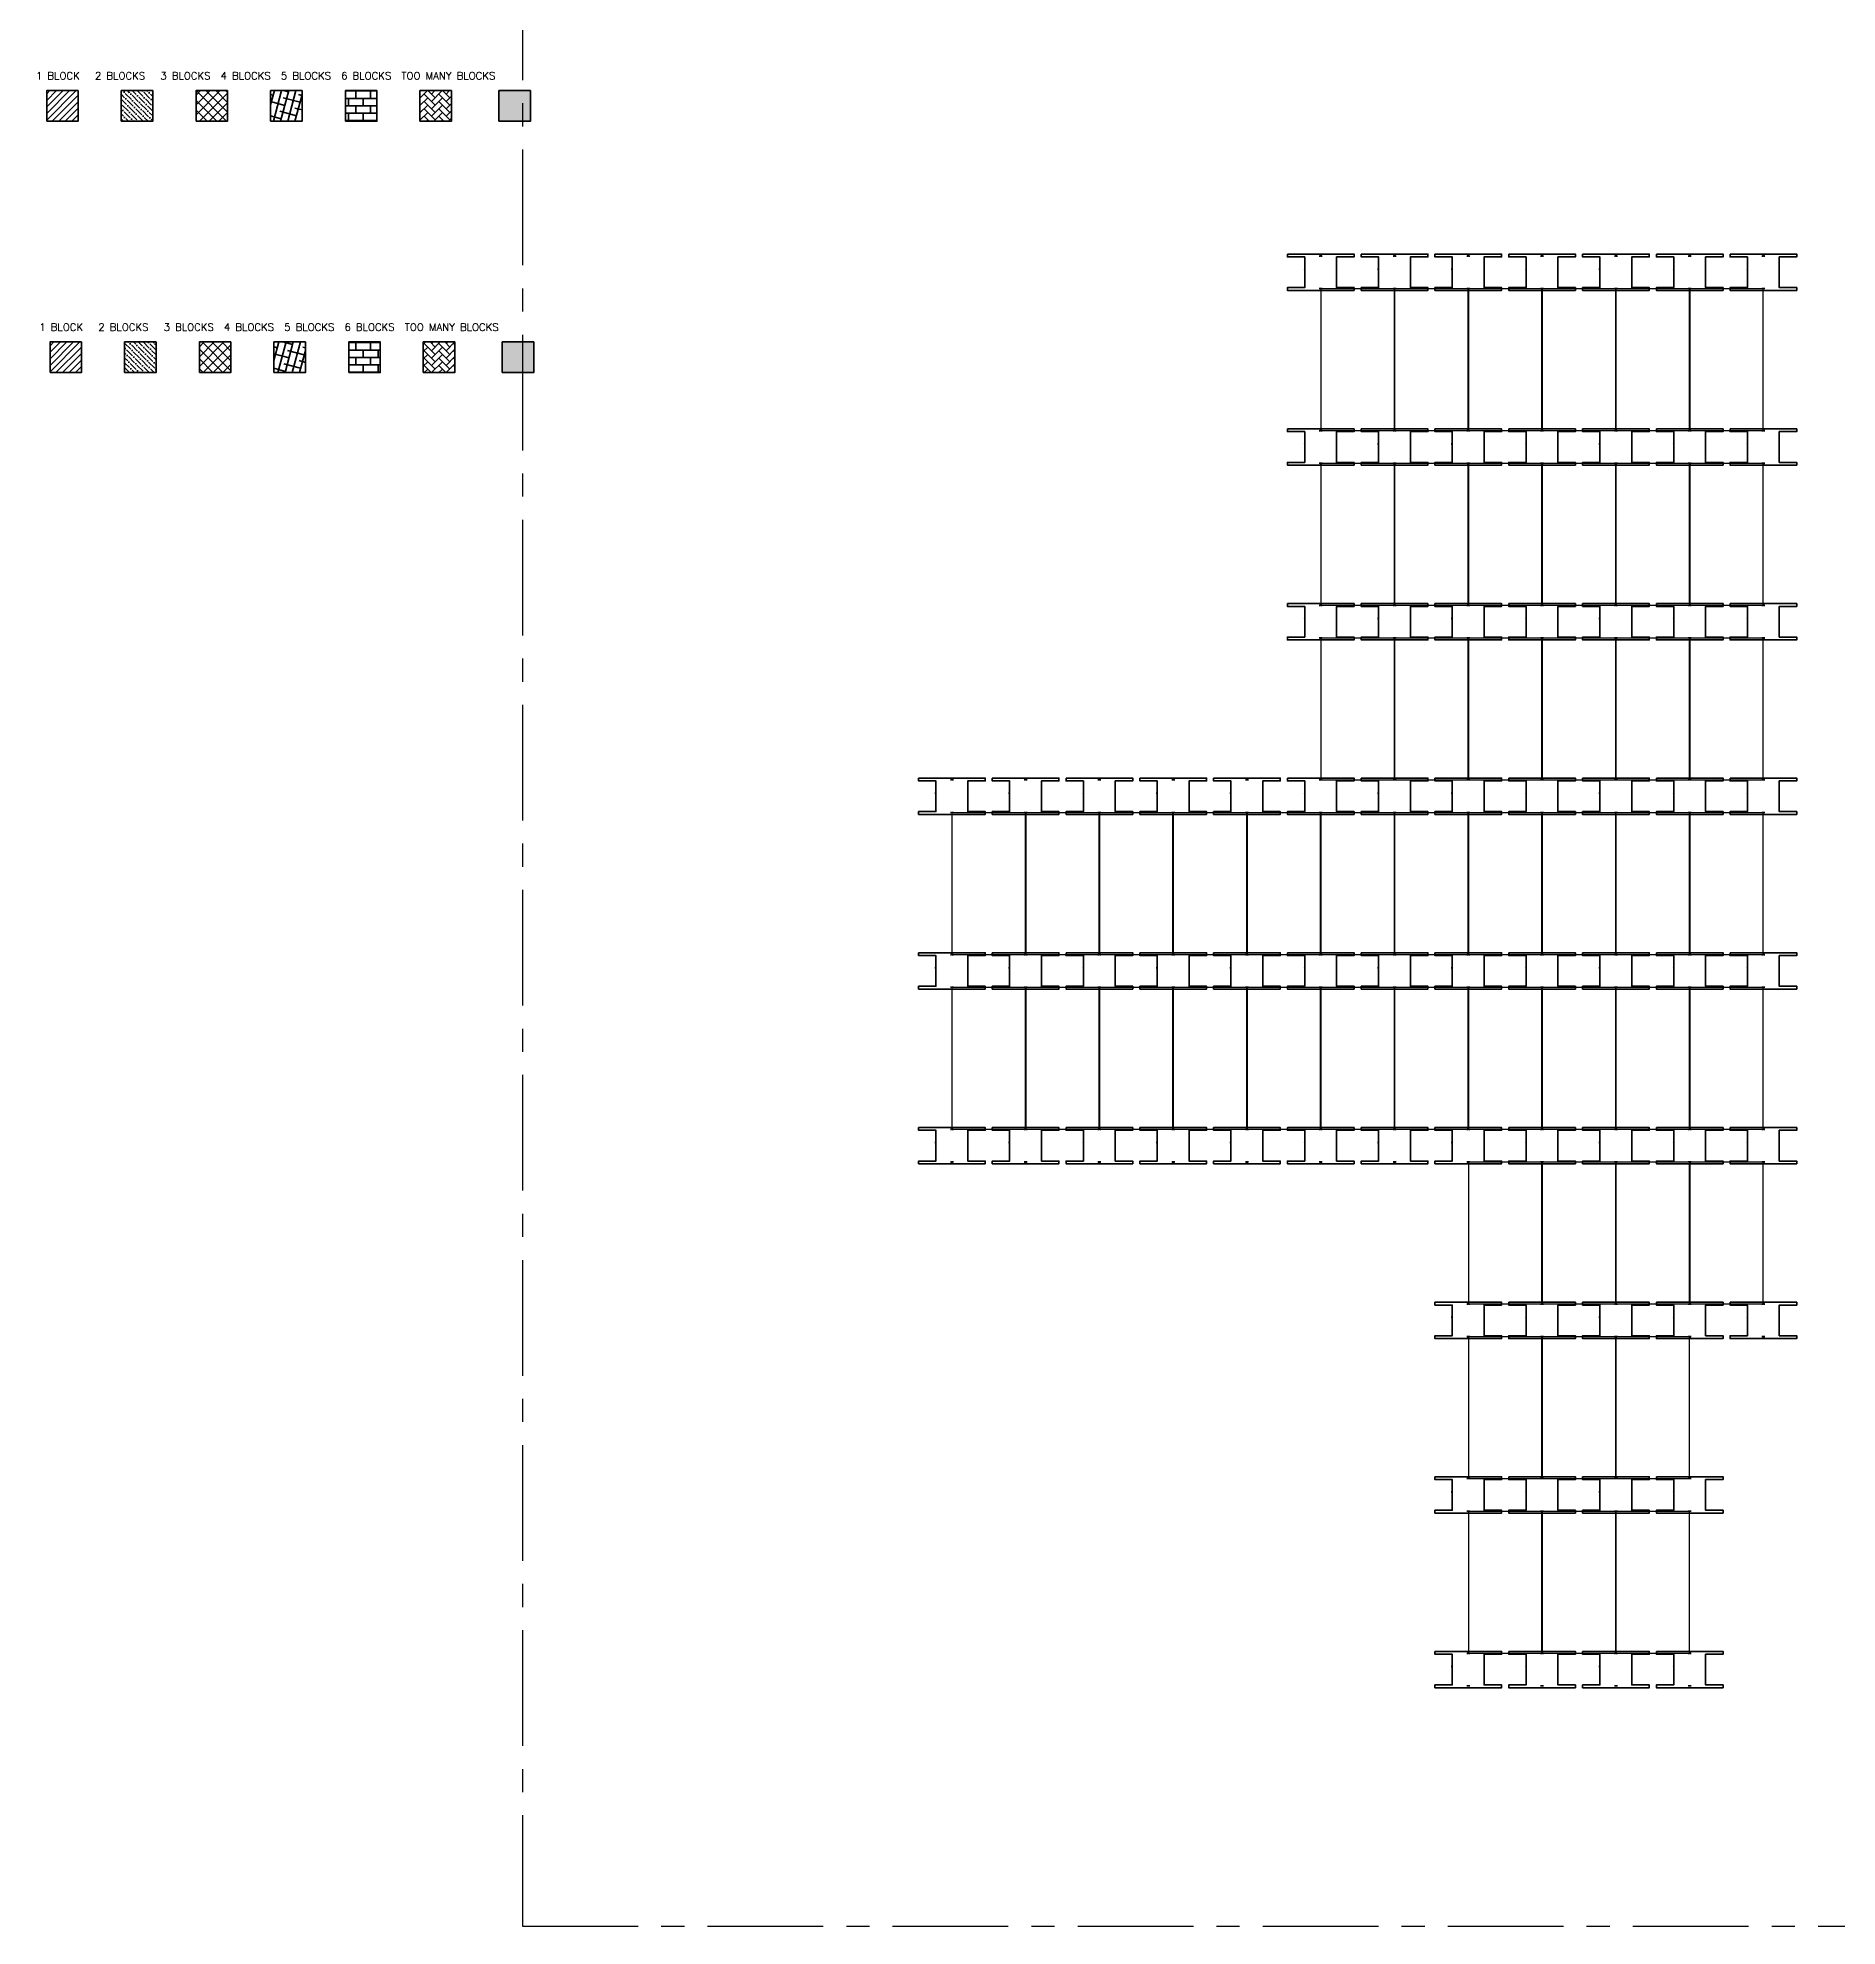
# Model space of a CAD drawing. Header units: inches. Extents: x 3525 to 7451, y 273 to 2133.
# Drawn here: x 3525 to 4497, y 273 to 1294 of the extents above; entities that cross this region are included whole.
import ezdxf

# ---------------------------------------------------------------- set-up
doc = ezdxf.new("R2010")
doc.units = ezdxf.units.IN
doc.header["$LTSCALE"] = 50
doc.header["$MEASUREMENT"] = 0
doc.linetypes.add('CENTER', pattern=[2, 1.25, -0.25, 0.25, -0.25])
for name, color, linetype, plot in [('AREA-ARRAYS', 1, 'CENTER', False), ('EF3 TEXT', 7, 'Continuous', False), ('IFI PERIMETER', 241, 'CENTER', False)]:
    doc.layers.add(name, color=color, linetype=linetype, plot=plot)
for name, color, linetype, lineweight in [('E-PANELS', 140, 'Continuous', 30), ('E2-ECOFEET', 254, 'Continuous', 35), ('E3-ECOFEET', 254, 'Continuous', 35), ('HATCH 1', 5, 'Continuous', 35), ('HATCH 2', 140, 'Continuous', 35), ('HATCH 3', 30, 'Continuous', 35), ('HATCH 4', 200, 'Continuous', 35), ('HATCH 5', 2, 'Continuous', 35), ('HATCH 6', 100, 'Continuous', 35), ('HATCH 7', 20, 'Continuous', 35)]:
    doc.layers.add(name, color=color, linetype=linetype, lineweight=lineweight)
doc.layers.get('AREA-ARRAYS').off()
doc.layers.get('E2-ECOFEET').off()
doc.styles.add('mytext', font='romans.shx')

# ---------------------------------------------------------------- blocks, each defined once
blk = doc.blocks.new('*U9')
at = {"layer": 'HATCH 1'}
h = blk.add_hatch(dxfattribs=at)
h.set_pattern_fill('ANSI31', color=256, scale=20)
h.set_pattern_definition([(45, (-119.168, -90.9187), (-1.767767, 1.767767), [])])
h.paths.add_polyline_path([(-8.5, -8.25), (8.5, -8.25), (8.5, 8.25), (-8.5, 8.25)])
blk.add_lwpolyline([(-8.5, -8.25), (8.5, -8.25), (8.5, 8.25), (-8.5, 8.25)], close=True, dxfattribs=at)
blk = doc.blocks.new('*U10')
at = {"layer": 'HATCH 2'}
h = blk.add_hatch(dxfattribs=at)
h.set_pattern_fill('ANSI36', color=256, scale=15, angle=90)
h.set_pattern_definition([(135, (-119.168, -90.9187), (-3.64602, 0.994369), [4.6875, -0.9375, 0, -0.9375])])
h.paths.add_polyline_path([(-8.5, -8.25), (8.5, -8.25), (8.5, 8.25), (-8.5, 8.25)])
blk.add_lwpolyline([(-8.5, -8.25), (8.5, -8.25), (8.5, 8.25), (-8.5, 8.25)], close=True, dxfattribs=at)
blk = doc.blocks.new('EF3_HATCH_3')
at = {"layer": 'HATCH 3'}
h = blk.add_hatch(dxfattribs=at)
h.set_pattern_fill('ANSI37', color=256, scale=30)
h.set_pattern_definition([(45, (-119.168, -90.9187), (-2.65165, 2.65165), []), (135, (-119.168, -90.9187), (-2.65165, -2.65165), [])])
h.paths.add_polyline_path([(-8.5, -8.25), (8.5, -8.25), (8.5, 8.25), (-8.5, 8.25)])
blk.add_lwpolyline([(-8.5, -8.25), (8.5, -8.25), (8.5, 8.25), (-8.5, 8.25)], close=True, dxfattribs=at)
blk = doc.blocks.new('*U11')
at = {"layer": 'HATCH 4'}
h = blk.add_hatch(dxfattribs=at)
h.set_pattern_fill('ANSI38', color=256, scale=30, angle=30)
h.set_pattern_definition([(75, (-119.168, -90.9187), (-3.62222, 0.97057), []), (165, (-119.168, -90.9187), (-8.215015, -1.68108), [9.375, -5.625])])
h.paths.add_polyline_path([(-8.5, -8.25), (8.5, -8.25), (8.5, 8.25), (-8.5, 8.25)])
blk.add_lwpolyline([(-8.5, -8.25), (8.5, -8.25), (8.5, 8.25), (-8.5, 8.25)], close=True, dxfattribs=at)
blk = doc.blocks.new('EF3_HATCH_5')
at = {"layer": 'HATCH 5'}
h = blk.add_hatch(dxfattribs=at)
h.set_pattern_fill('AR-B816', color=256, scale=0.5)
h.set_pattern_definition([(0, (-119.168, -90.9187), (0, 4), []), (90, (-119.168, -90.9187), (-4, 4), [4, -4])])
h.paths.add_polyline_path([(-8.5, -8.25), (8.5, -8.25), (8.5, 8.25), (-8.5, 8.25)])
blk.add_lwpolyline([(-8.5, -8.25), (8.5, -8.25), (8.5, 8.25), (-8.5, 8.25)], close=True, dxfattribs=at)
blk = doc.blocks.new('EF3_HATCH_6')
at = {"layer": 'HATCH 6'}
h = blk.add_hatch(dxfattribs=at)
h.set_pattern_fill('AR-HBONE', color=256, scale=0.7)
h.set_pattern_definition([(45, (-119.168, -90.9187), (3e-16, 3.9598), [8.4, -2.8]), (135, (-117.188, -88.9388), (3e-16, 3.9598), [8.4, -2.8])])
h.paths.add_polyline_path([(-8.5, -8.25), (8.5, -8.25), (8.5, 8.25), (-8.5, 8.25)])
blk.add_lwpolyline([(-8.5, -8.25), (8.5, -8.25), (8.5, 8.25), (-8.5, 8.25)], close=True, dxfattribs=at)
blk = doc.blocks.new('EF3_HATCH_7')
at = {"layer": 'HATCH 7'}
h = blk.add_hatch(color=256, dxfattribs=at)
h.dxf.hatch_style = 1
h.paths.add_polyline_path([(-8.5, -8.25), (8.5, -8.25), (8.5, 8.25), (-8.5, 8.25)])
blk.add_lwpolyline([(-8.5, -8.25), (8.5, -8.25), (8.5, 8.25), (-8.5, 8.25)], close=True, dxfattribs=at)
blk = doc.blocks.new('EF3 HATCH AND TEXT')
at = {"layer": 'HATCH 1'}
blk.add_blockref('*U9', (17.3, -21.2), dxfattribs=at)
at = {"layer": 'HATCH 2'}
blk.add_blockref('*U10', (57.6, -21.2), dxfattribs=at)
at = {"layer": 'HATCH 3'}
blk.add_blockref('EF3_HATCH_3', (98, -21.2), dxfattribs=at)
at = {"layer": 'HATCH 4'}
blk.add_blockref('*U11', (138.3, -21.2), dxfattribs=at)
at = {"layer": 'HATCH 5'}
blk.add_blockref('EF3_HATCH_5', (178.7, -21.2), dxfattribs=at)
at = {"layer": 'HATCH 6'}
blk.add_blockref('EF3_HATCH_6', (219, -21.2), dxfattribs=at)
at = {"layer": 'HATCH 7'}
blk.add_blockref('EF3_HATCH_7', (261.7, -21.2), dxfattribs=at)
at = {"layer": 'EF3 TEXT', "insert": (3, -2.9), "char_height": 4, "attachment_point": 1, "style": 'mytext'}
blk.add_mtext_dynamic_manual_height_columns('1 BLOCK   2 BLOCKS   3 BLOCKS  4 BLOCKS  5 BLOCKS  6 BLOCKS  TOO MANY BLOCKS', width=339.17, gutter_width=450.2, heights=[0], dxfattribs=at)
blk = doc.blocks.new('hatch and text insert')
at = {"layer": 'EF3 TEXT'}
blk.add_blockref('EF3 HATCH AND TEXT', (1.8, -135.8), dxfattribs=at)
at = {"layer": 'HATCH 1'}
blk.add_blockref('*U9', (17.3, -21.2), dxfattribs=at)
at = {"layer": 'HATCH 2'}
blk.add_blockref('*U10', (57.6, -21.2), dxfattribs=at)
at = {"layer": 'HATCH 3'}
blk.add_blockref('EF3_HATCH_3', (98, -21.2), dxfattribs=at)
at = {"layer": 'HATCH 4'}
blk.add_blockref('*U11', (138.3, -21.2), dxfattribs=at)
at = {"layer": 'HATCH 5'}
blk.add_blockref('EF3_HATCH_5', (178.7, -21.2), dxfattribs=at)
at = {"layer": 'HATCH 6'}
blk.add_blockref('EF3_HATCH_6', (219, -21.2), dxfattribs=at)
at = {"layer": 'HATCH 7'}
blk.add_blockref('EF3_HATCH_7', (261.7, -21.2), dxfattribs=at)
at = {"layer": 'EF3 TEXT', "insert": (3, -2.9), "char_height": 4, "attachment_point": 1, "style": 'mytext'}
blk.add_mtext_dynamic_manual_height_columns('1 BLOCK   2 BLOCKS   3 BLOCKS  4 BLOCKS  5 BLOCKS  6 BLOCKS  TOO MANY BLOCKS', width=339.17, gutter_width=450.2, heights=[0], dxfattribs=at)
blk = doc.blocks.new('LG 340W 5DEG')
at = {"layer": 'E-PANELS'}
blk.add_lwpolyline([(39.37, -76.88), (0, -76.88), (0, 0), (39.37, 0)], close=True, dxfattribs=at)
blk = doc.blocks.new('EF3')
at = {"layer": 'E3-ECOFEET', "color": 5}
for points in [[(0, 0), (0, -1.5), (9.4, -1.5), (9.4, -18.1), (0, -18.1), (0, -19.6), (36, -19.6), (36, -18.1), (26.6, -18.1), (26.6, -1.5), (36, -1.5), (36, 0), (0, 0)], [(8.8, -8.1), (8.9, -8.1)]]:
    blk.add_lwpolyline(points, dxfattribs=at)
at = {"layer": 'E3-ECOFEET'}
for points in [[(17.2, -1), (17.8, -1), (17.8, -0.5)], [(18.2, -0.5), (18.2, -1), (18.8, -1)], [(17.2, -18.5), (17.8, -18.5), (17.8, -19)], [(18.2, -19), (18.2, -18.5), (18.8, -18.5)]]:
    blk.add_lwpolyline(points, dxfattribs=at)

msp = doc.modelspace()

# ---------------------------------------------------------------- linework, layer by layer
at = {"layer": 'IFI PERIMETER'}
msp.add_lwpolyline([(7450.9, 2133.4), (3786.9, 2133.4), (3786.9, 273.5), (7450.9, 273.5)], close=True, dxfattribs=at)

# ---------------------------------------------------------------- block references
at = {"layer": 'AREA-ARRAYS'}
msp.add_blockref('hatch and text insert', (3521, 1278.2), dxfattribs=at)
at = {"layer": 'E-PANELS'}
for p in [(4218.5, 1158.4), (4258.3, 1158.4), (4298.2, 1158.4), (4338.1, 1158.4), (4377.9, 1158.4), (4417.8, 1158.4), (4218.5, 1064), (4258.3, 1064), (4298.2, 1064), (4338.1, 1064), (4377.9, 1064), (4417.8, 1064), (4218.5, 969.6), (4258.3, 969.6), (4298.2, 969.6), (4338.1, 969.6), (4377.9, 969.6), (4417.8, 969.6), (4019.1, 875.2), (4059, 875.2), (4098.8, 875.2), (4138.7, 875.2), (4178.6, 875.2), (4218.5, 875.2), (4258.3, 875.2), (4298.2, 875.2), (4338.1, 875.2), (4377.9, 875.2), (4417.8, 875.2), (4019.1, 780.9), (4059, 780.9), (4098.8, 780.9), (4138.7, 780.9), (4178.6, 780.9), (4218.5, 780.9), (4258.3, 780.9), (4298.2, 780.9), (4338.1, 780.9), (4377.9, 780.9), (4417.8, 780.9), (4298.2, 686.5), (4338.1, 686.5), (4377.9, 686.5), (4417.8, 686.5), (4298.2, 592.1), (4338.1, 592.1), (4377.9, 592.1), (4298.2, 497.7), (4338.1, 497.7), (4377.9, 497.7)]:
    msp.add_blockref('LG 340W 5DEG', p, dxfattribs=at)
at = {"layer": 'E2-ECOFEET'}
for p in [(4200.2, 1176.9), (4240.1, 1176.9), (4279.9, 1176.9), (4319.8, 1176.9), (4359.7, 1176.9), (4399.6, 1176.9), (4439.4, 1176.9), (4200.2, 1082.5), (4240.1, 1082.5), (4279.9, 1082.5), (4319.8, 1082.5), (4359.7, 1082.5), (4399.6, 1082.5), (4439.4, 1082.5), (4200.2, 988.1), (4240.1, 988.1), (4279.9, 988.1), (4319.8, 988.1), (4359.7, 988.1), (4399.6, 988.1), (4439.4, 988.1), (4000.9, 893.8), (4040.7, 893.8), (4080.6, 893.8), (4120.5, 893.8), (4160.3, 893.8), (4200.2, 893.8), (4240.1, 893.8), (4279.9, 893.8), (4319.8, 893.8), (4359.7, 893.8), (4399.6, 893.8), (4439.4, 893.8), (4000.9, 799.4), (4040.7, 799.4), (4080.6, 799.4), (4120.5, 799.4), (4160.3, 799.4), (4200.2, 799.4), (4240.1, 799.4), (4279.9, 799.4), (4319.8, 799.4), (4359.7, 799.4), (4399.6, 799.4), (4439.4, 799.4), (4000.9, 705), (4040.7, 705), (4080.6, 705), (4120.5, 705), (4160.3, 705), (4200.2, 705), (4240.1, 705), (4279.9, 705), (4319.8, 705), (4359.7, 705), (4399.6, 705), (4439.4, 705), (4279.9, 610.6), (4319.8, 610.6), (4359.7, 610.6), (4399.6, 610.6), (4439.4, 610.6), (4279.9, 516.3), (4319.8, 516.3), (4359.7, 516.3), (4399.6, 516.3), (4279.9, 421.9), (4319.8, 421.9), (4359.7, 421.9), (4399.6, 421.9)]:
    msp.add_blockref('EF3', p, dxfattribs=at)

doc.saveas('drawing.dxf')
